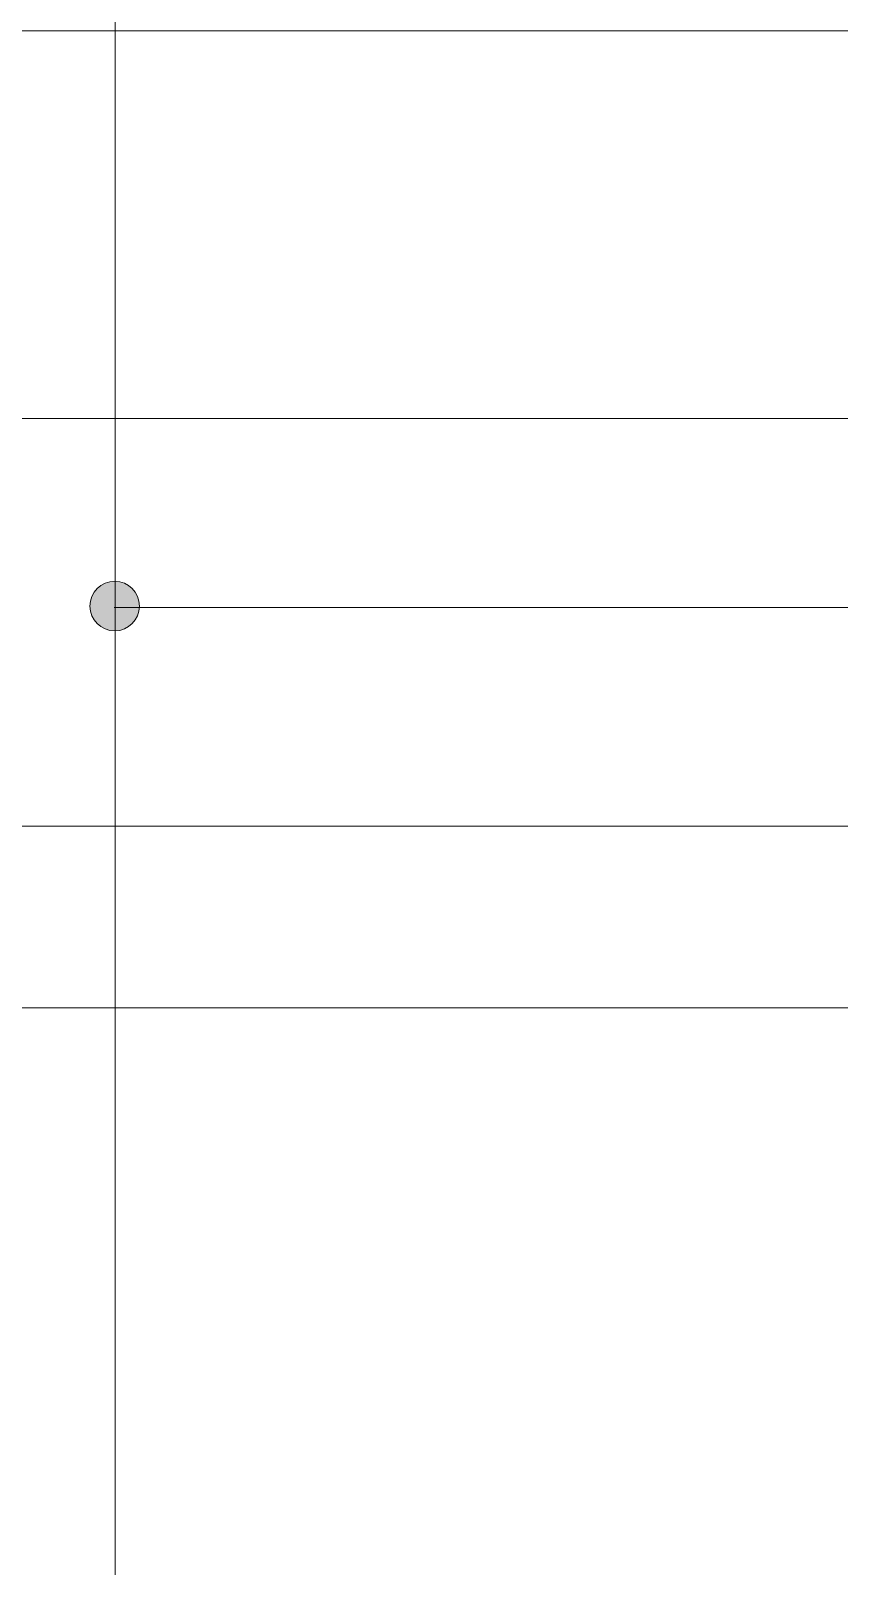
# Model space of a CAD drawing. Header units: inches. Extents: x 3989 to 4711, y 2881 to 3348.
# Drawn here: x 4116.6 to 4148.2, y 3129.1 to 3189.1 of the extents above; entities that cross this region are included whole.
import ezdxf

# ---------------------------------------------------------------- set-up
doc = ezdxf.new("R2010")
doc.units = ezdxf.units.IN
doc.header["$MEASUREMENT"] = 0

msp = doc.modelspace()

# ---------------------------------------------------------------- hatches: boundary and pattern name
at = {"lineweight": 0}
h = msp.add_hatch(color=256, dxfattribs=at)
h.dxf.hatch_style = 1
h.paths.add_polyline_path([(4119.99899, 3167.61487), (4119.99899, 3166.58909), (4120.88343, 3166.58909, 0.01577024), (4120.88535, 3166.65012, 0.38963386)])
h.paths.add_polyline_path([(4119.99899, 3167.61487, 0.43922803), (4118.94891, 3166.65012, 0.43922803), (4119.99899, 3165.68537)])
h.paths.add_polyline_path([(4120.88343, 3166.58909), (4119.99899, 3166.58909), (4119.99899, 3165.68537, 0.37158039)])

# ---------------------------------------------------------------- linework, layer by layer
for p, q in [((4119.92979, 3019.27375), (4119.92979, 3251.73605)), ((4153.59092, 3166.59539), (4119.89277, 3166.59539)), ((4153.45561, 3150.94898), (4090.67753, 3150.94898))]:
    msp.add_line(p, q, dxfattribs=at)
at = {"color": 3, "lineweight": 0}
for p, q in [((4062.10764, 3189.12759), (4289.61105, 3189.12759)), ((4289.54525, 3173.97751), (4062.10034, 3173.97751)), ((4289.46468, 3158.05289), (4062.0705, 3158.05289))]:
    msp.add_line(p, q, dxfattribs=at)
at = {"lineweight": 0}
msp.add_circle((4119.91713, 3166.65012), 0.96822, dxfattribs=at)

doc.saveas('drawing.dxf')
